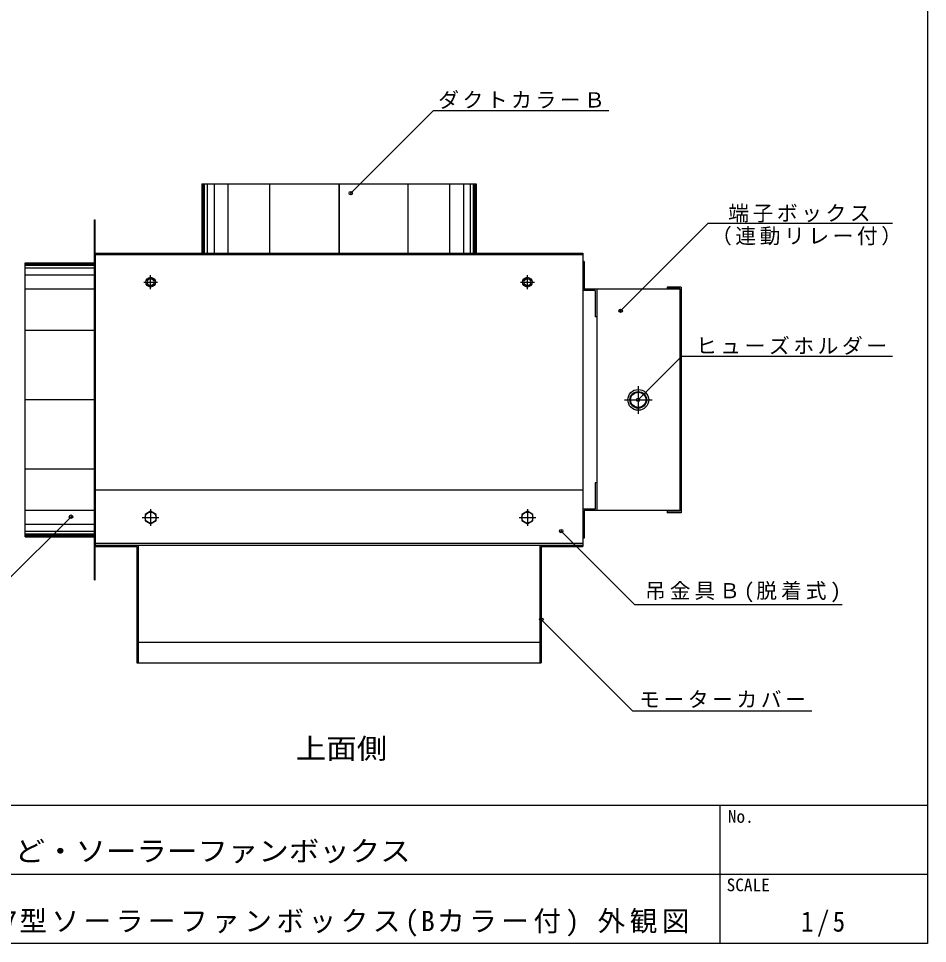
# Model space of a CAD drawing. Units: millimetres, scale not verified. Extents: x -2083 to 2037, y -682 to 723.
# Drawn here: x 1380 to 2037, y -682 to -14 of the extents above; entities that cross this region are included whole.
import ezdxf
from ezdxf.enums import TextEntityAlignment as Align

# ---------------------------------------------------------------- set-up
doc = ezdxf.new("R2010")
doc.units = ezdxf.units.MM
doc.header["$LTSCALE"] = 5
doc.header["$PDMODE"] = 32
doc.header["$PDSIZE"] = 2.5
doc.linetypes.add('CHAIN1', pattern=[8, 5, -1, 1, -1])
doc.layers.add('0-0', color=4, linetype='Continuous')
doc.layers.add('F-0', color=2, linetype='Continuous')
doc.styles.add('ＭＳ ゴシック', font='')
doc.styles.get('ＭＳ ゴシック').set_extended_font_data('MS Gothic')

msp = doc.modelspace()

# ---------------------------------------------------------------- linework, layer by layer
at = {"layer": '0-0'}
for p, q in [((1620.313, -139.793), (1680.136, -79.97)), ((1680.136, -79.97), (1806.56, -79.97)), ((1513.551, -183.072), (1513.551, -133.072)), ((1513.851, -183.072), (1513.851, -133.072)), ((1514.851, -183.072), (1514.851, -133.072)), ((1516.851, -183.072), (1516.851, -133.072)), ((1521.851, -183.072), (1521.851, -133.072)), ((1531.851, -183.072), (1531.851, -133.072)), ((1561.851, -183.072), (1561.851, -133.072)), ((1611.851, -183.072), (1611.851, -133.072)), ((1661.851, -183.072), (1661.851, -133.072)), ((1691.851, -183.072), (1691.851, -133.072)), ((1701.851, -183.072), (1701.851, -133.072)), ((1706.851, -183.072), (1706.851, -133.072)), ((1708.851, -183.072), (1708.851, -133.072)), ((1709.851, -183.072), (1709.851, -133.072)), ((1710.151, -183.072), (1710.151, -133.072)), ((1815.125, -224.723), (1878.402, -161.447)), ((1878.402, -161.447), (2011.516, -161.447)), ((1435.351, -190.772), (1385.351, -190.772)), ((1435.351, -191.072), (1385.351, -191.072)), ((1435.351, -192.072), (1385.351, -192.072)), ((1435.351, -194.072), (1385.351, -194.072)), ((1435.351, -199.072), (1385.351, -199.072)), ((1435.351, -209.072), (1385.351, -209.072)), ((1435.351, -239.072), (1385.351, -239.072)), ((1859.259, -257.518), (1827.693, -289.083)), ((1859.259, -257.518), (2011.42, -257.518)), ((1435.351, -289.072), (1385.351, -289.072)), ((1435.351, -339.072), (1385.351, -339.072)), ((1418.363, -373.438), (1370.208, -421.593)), ((1435.351, -369.072), (1385.351, -369.072)), ((1435.351, -379.072), (1385.351, -379.072)), ((1435.351, -384.072), (1385.351, -384.072)), ((1435.351, -386.072), (1385.351, -386.072)), ((1435.351, -387.072), (1385.351, -387.072)), ((1435.351, -387.372), (1385.351, -387.372)), ((1757.851, -447.786), (1824.031, -513.965)), ((1953.121, -513.965), (1824.031, -513.965))]:
    msp.add_line(p, q, dxfattribs=at)
at = {"layer": '0-0', "color": 7}
for p, q in [((1512.851, -133.072), (1512.851, -183.072)), ((1513.351, -133.072), (1513.351, -183.072)), ((1611.851, -133.072), (1611.851, -183.072)), ((1710.351, -133.072), (1710.851, -133.072)), ((1710.351, -133.072), (1710.351, -183.072)), ((1710.851, -133.072), (1710.851, -183.072)), ((1435.351, -159.072), (1435.851, -159.072)), ((1435.351, -184.072), (1435.351, -159.072)), ((1435.851, -184.072), (1435.851, -159.072)), ((1435.351, -419.072), (1435.351, -184.072)), ((1435.851, -183.072), (1435.851, -184.072)), ((1435.851, -183.072), (1787.851, -183.072)), ((1435.851, -184.072), (1435.851, -394.072)), ((1435.851, -184.072), (1787.851, -184.072)), ((1787.851, -183.072), (1787.851, -184.072)), ((1787.851, -184.072), (1787.851, -394.072)), ((1385.351, -190.572), (1385.351, -190.072)), ((1385.351, -190.072), (1435.351, -190.072)), ((1385.351, -190.572), (1435.351, -190.572)), ((1788.851, -189.072), (1787.851, -189.072)), ((1788.851, -189.072), (1788.851, -209.072)), ((1796.851, -210.072), (1787.851, -210.072)), ((1857.851, -209.072), (1788.851, -209.072)), ((1796.851, -210.072), (1796.851, -229.072)), ((1797.851, -209.072), (1797.851, -369.072)), ((1857.851, -208.572), (1848.851, -208.572)), ((1857.851, -208.572), (1857.851, -369.572)), ((1858.851, -207.572), (1858.851, -370.572)), ((1797.851, -229.072), (1796.851, -229.072)), ((1797.851, -349.072), (1796.851, -349.072)), ((1435.851, -354.072), (1787.851, -354.072)), ((1475.851, -369.453), (1471.851, -371.763)), ((1471.851, -371.763), (1471.851, -376.381)), ((1479.851, -371.763), (1475.851, -369.453)), ((1747.851, -369.453), (1743.851, -371.763)), ((1743.851, -371.763), (1743.851, -376.381)), ((1751.851, -371.763), (1747.851, -369.453)), ((1848.851, -369.572), (1848.851, -370.572)), ((1857.851, -369.572), (1848.851, -369.572)), ((1858.851, -370.572), (1848.851, -370.572)), ((1471.851, -376.381), (1475.851, -378.691)), ((1743.851, -376.381), (1747.851, -378.691)), ((1385.351, -387.572), (1435.351, -387.572)), ((1385.351, -388.072), (1435.351, -388.072)), ((1435.851, -392.472), (1787.851, -392.472)), ((1435.851, -394.072), (1435.851, -395.072)), ((1466.851, -394.072), (1466.851, -479.072)), ((1756.851, -394.072), (1756.851, -479.072)), ((1787.851, -394.072), (1787.851, -395.072)), ((1435.851, -395.072), (1465.851, -395.072)), ((1465.851, -395.072), (1465.851, -479.072)), ((1757.851, -395.072), (1787.851, -395.072)), ((1757.851, -395.072), (1757.851, -479.072)), ((1435.351, -419.072), (1435.851, -419.072)), ((1466.851, -464.072), (1756.851, -464.072)), ((1465.851, -479.072), (1757.851, -479.072))]:
    msp.add_line(p, q, dxfattribs=at)
at = {"layer": '0-0', "linetype": 'CHAIN1'}
for p, q in [((1475.851, -209.072), (1475.851, -199.072)), ((1747.851, -209.072), (1747.851, -199.072)), ((1470.851, -204.072), (1480.851, -204.072)), ((1742.851, -204.072), (1752.851, -204.072)), ((1827.882, -279.07), (1827.882, -299.07)), ((1817.882, -289.07), (1837.882, -289.07)), ((1469.851, -374.072), (1481.851, -374.072)), ((1475.851, -368.072), (1475.851, -380.072)), ((1741.851, -374.072), (1753.851, -374.072)), ((1747.851, -368.072), (1747.851, -380.072))]:
    msp.add_line(p, q, dxfattribs=at)
at = {"layer": '0-0', "color": 7}
for points in [[(1512.851, -133.072), (1513.351, -133.072), (1710.351, -133.072)], [(1385.351, -388.072), (1385.351, -387.572), (1385.351, -190.572)], [(1858.851, -207.572), (1848.851, -207.572), (1848.851, -208.572)], [(1796.851, -349.072), (1796.851, -368.072), (1787.851, -368.072)], [(1475.851, -378.691), (1479.851, -376.381), (1479.851, -371.763)], [(1747.851, -378.691), (1751.851, -376.381), (1751.851, -371.763)], [(1857.851, -369.072), (1788.851, -369.072), (1788.851, -389.072), (1787.851, -389.072)], [(1435.851, -419.072), (1435.851, -394.072), (1787.851, -394.072)]]:
    msp.add_lwpolyline(points, dxfattribs=at)
at = {"layer": '0-0'}
msp.add_lwpolyline([(1772.194, -383.847), (1825.184, -436.837), (1975.046, -436.837)], dxfattribs=at)
at = {"layer": '0-0', "color": 7}
for centre, radius in [((1475.851, -204.072), 3.5), ((1475.851, -204.072), 2.5), ((1747.851, -204.072), 3.5), ((1747.851, -204.072), 2.5), ((1827.882, -289.07), 7.5), ((1827.882, -289.07), 6), ((1827.882, -289.07), 5.5), ((1475.851, -374.072), 4), ((1747.851, -374.072), 4)]:
    msp.add_circle(centre, radius, dxfattribs=at)
at = {"layer": '0-0', "color": 5}
for p in [(1620.313, -139.793), (1815.125, -224.723), (1827.693, -289.083), (1418.363, -373.438), (1772.194, -383.847), (1757.851, -447.786)]:
    msp.add_point(p, dxfattribs=at)
at = {"layer": 'F-0', "color": 5}
for p, q in [((2036.664, 723.308), (2036.664, -681.692)), ((16.664, -581.692), (2036.664, -581.692)), ((2036.664, -681.692), (16.664, -681.692))]:
    msp.add_line(p, q, dxfattribs=at)
at = {"layer": 'F-0'}
for p, q in [((1886.664, -581.692), (1886.664, -681.692)), ((1286.664, -631.692), (2036.664, -631.692))]:
    msp.add_line(p, q, dxfattribs=at)

# ---------------------------------------------------------------- texts
at = {"layer": '0-0', "color": 7, "style": 'ＭＳ ゴシック', "width": 1.1}
msp.add_text('上面側', height=14.66, dxfattribs=at).set_placement((1580.65, -552.574), align=Align.BOTTOM_LEFT)
at = {"layer": '0-0', "color": 7, "char_height": 11, "attachment_point": 7, "style": 'ＭＳ ゴシック'}
for s, insert in [('\\T1.17;ダクトカラーＢ', (1683.438, -78.944)), ('\\T1.17;端子ボックス', (1892.824, -160.95)), ('\\T1.17;（連動リレー付）', (1880.394, -177.625)), ('\\T1.17;ヒューズホルダー', (1869.583, -256.576)), ('\\T1.19;吊金具Ｂ(脱着式)', (1832.74, -435.35)), ('\\T1.17;モーターカバー', (1828.523, -511.578))]:
    msp.add_mtext(s, dxfattribs=dict(at, insert=insert))
at = {"layer": 'F-0', "color": 4, "style": 'ＭＳ ゴシック'}
for s, p in [('No.', (1892.549, -597.273)), ('SCALE', (1891.664, -646.692))]:
    msp.add_text(s, height=9.164, dxfattribs=at).set_placement(p, align=Align.BOTTOM_LEFT)
at = {"layer": 'F-0', "color": 7, "style": 'ＭＳ ゴシック', "width": 1.1}
msp.add_text('陽のまど・ソーラーファンボックス', height=14.66, dxfattribs=at).set_placement((1311.664, -626.692), align=Align.BOTTOM_LEFT)
at = {"layer": 'F-0', "color": 7, "char_height": 14.66, "attachment_point": 7, "style": 'ＭＳ ゴシック'}
for s, insert in [('\\T1.16;SS-F17型ソーラーファンボックス(Bカラー付)\\~外観図', (1311.664, -676.692)), ('\\T1.27;\\W0.9;1/5', (1945.414, -676.692))]:
    msp.add_mtext(s, dxfattribs=dict(at, insert=insert))

doc.saveas('drawing.dxf')
